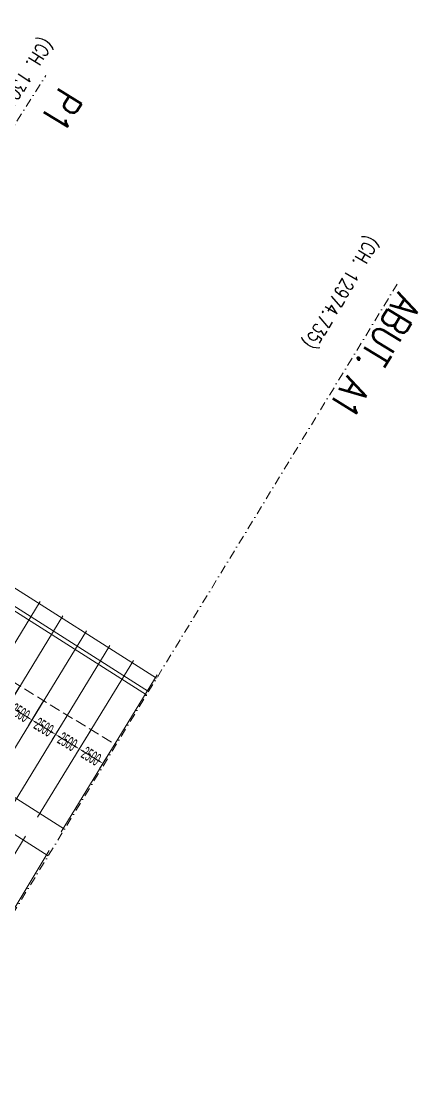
# Model space of a CAD drawing. Header units: millimetres. Extents: x 27228149 to 29012050, y 40856015 to 42918728.
# Drawn here: x 27837367 to 27873019, y 41890023 to 41986348 of the extents above; entities that cross this region are included whole.
import ezdxf
from ezdxf.enums import TextEntityAlignment as Align

# ---------------------------------------------------------------- set-up
doc = ezdxf.new("R2010")
doc.units = ezdxf.units.MM
doc.header["$LTSCALE"] = 0.05
doc.linetypes.add('DGN Style 3', pattern=[27349.722329, 19535.51595, -7814.20638])
doc.linetypes.add('DGN Style 4', pattern=[31276.361035, 15628.41276, -7814.20638, 19.535516, -7814.20638])
doc.layers.get('Defpoints').update_dxf_attribs({"lineweight": 0})
for name, color, linetype, lineweight in [('InnerEdge_NB', 7, 'Continuous', 0), ('InnerEdge_SB', 7, 'Continuous', 0), ('OuterEdge_SB', 7, 'Continuous', 0), ('PlacementCurve_SB', 1, 'DGN Style 3', 0), ('S-_ANOT----_A-', 7, 'Continuous', 0), ('S-_ANOTCHNG_T-', 7, 'Continuous', 13), ('S-_ANOTMTLE_A-', 4, 'Continuous', 40), ('S-_GRIDLINE_E- Adjusted', 6, 'DGN Style 4', 0), ('S-_SEG-----_E-NB', 3, 'Continuous', 13), ('S-_SEG-----_E-SB', 3, 'Continuous', 13), ('S-_WALLLBW-_E-', 40, 'Continuous', 13)]:
    doc.layers.add(name, color=color, linetype=linetype, lineweight=lineweight)
doc.styles.add('500T5', font='romans.shx', dxfattribs={"width": 0.8, "height": 2.5})
doc.styles.add('StyleWORKING', font='WORKING.shx')
doc.dimstyles.new('dim300', dxfattribs={"dimtxt": 750, "dimasz": 750, "dimexe": 375, "dimexo": 375, "dimgap": 375, "dimtad": 1, "dimdec": 0, "dimzin": 11, "dimdsep": 46, "dimtxsty": 'StyleWORKING', "dimsah": 1, "dimcen": 0.09, "dimclrd": 7, "dimclre": 7, "dimadec": 4, "dimazin": 3, "dimtfac": 1, "dimtdec": 0, "dimtmove": 0, "dimatfit": 3, "dimfxl": 1, "dimtolj": 1, "dimtzin": 0, "dimlwd": 0, "dimlwe": 0, "dimarcsym": 0})

# ---------------------------------------------------------------- blocks, each defined once
blk = doc.blocks.new('*D532')
at = {"layer": 'Defpoints', "color": 0, "linetype": 'Continuous', "transparency": 16777216}
for p in [(27837236, 41926570), (27836177, 41924838), (27839369, 41925266)]:
    blk.add_point(p, dxfattribs=at)
at = {"layer": 'S-_ANOT----_A-', "linetype": 'Continuous', "transparency": 16777216}
for p, q in [((27837176, 41926472), (27835877, 41924347)), ((27839309, 41925168), (27838010, 41923043))]:
    blk.add_line(p, q, dxfattribs=at)
at = {"layer": 'S-_ANOT----_A-', "color": 7, "linetype": 'Continuous', "lineweight": 0, "transparency": 16777216}
blk.add_line((27837917, 41923774), (27836569, 41924598), dxfattribs=at)
at = {"layer": 'S-_ANOT----_A-', "color": 7, "linetype": 'Continuous', "transparency": 16777216}
for points in [[(27836609, 41924663), (27836529, 41924532), (27836177, 41924838)], [(27837957, 41923839), (27837877, 41923708), (27838310, 41923534)]]:
    blk.add_solid(points, dxfattribs=at)
at = {"layer": 'S-_ANOT----_A-', "color": 0, "linetype": 'Continuous', "transparency": 16777216, "insert": (27837244, 41924187), "char_height": 1150, "attachment_point": 5, "rotation": 328.56773, "style": 'StyleWORKING'}
blk.add_mtext('\\A1;{\\W0.47826;\\C0;2500}', dxfattribs=at)
blk = doc.blocks.new('*D533')
at = {"layer": 'Defpoints', "color": 0, "linetype": 'Continuous', "transparency": 16777216}
for p in [(27839369, 41925266), (27841502, 41923963), (27838310, 41923534)]:
    blk.add_point(p, dxfattribs=at)
at = {"layer": 'S-_ANOT----_A-', "linetype": 'Continuous', "transparency": 16777216}
for p, q in [((27839309, 41925168), (27838010, 41923043)), ((27841442, 41923865), (27840143, 41921739))]:
    blk.add_line(p, q, dxfattribs=at)
at = {"layer": 'S-_ANOT----_A-', "color": 7, "linetype": 'Continuous', "lineweight": 0, "transparency": 16777216}
blk.add_line((27840051, 41922470), (27838702, 41923294), dxfattribs=at)
at = {"layer": 'S-_ANOT----_A-', "color": 7, "linetype": 'Continuous', "transparency": 16777216}
for points in [[(27838742, 41923359), (27838662, 41923229), (27838310, 41923534)], [(27840091, 41922535), (27840011, 41922405), (27840443, 41922230)]]:
    blk.add_solid(points, dxfattribs=at)
at = {"layer": 'S-_ANOT----_A-', "color": 0, "linetype": 'Continuous', "transparency": 16777216, "insert": (27839377, 41922883), "char_height": 1150, "attachment_point": 5, "rotation": 328.56773, "style": 'StyleWORKING'}
blk.add_mtext('\\A1;{\\W0.47826;\\C0;2500}', dxfattribs=at)
blk = doc.blocks.new('*D534')
at = {"layer": 'Defpoints', "color": 0, "linetype": 'Continuous', "transparency": 16777216}
for p in [(27841502, 41923963), (27843635, 41922659), (27840443, 41922230)]:
    blk.add_point(p, dxfattribs=at)
at = {"layer": 'S-_ANOT----_A-', "linetype": 'Continuous', "transparency": 16777216}
for p, q in [((27841442, 41923865), (27840143, 41921739)), ((27843575, 41922561), (27842276, 41920436))]:
    blk.add_line(p, q, dxfattribs=at)
at = {"layer": 'S-_ANOT----_A-', "color": 7, "linetype": 'Continuous', "lineweight": 0, "transparency": 16777216}
blk.add_line((27842184, 41921166), (27840836, 41921990), dxfattribs=at)
at = {"layer": 'S-_ANOT----_A-', "color": 7, "linetype": 'Continuous', "transparency": 16777216}
for points in [[(27840876, 41922056), (27840796, 41921925), (27840443, 41922230)], [(27842224, 41921232), (27842144, 41921101), (27842576, 41920926)]]:
    blk.add_solid(points, dxfattribs=at)
at = {"layer": 'S-_ANOT----_A-', "color": 0, "linetype": 'Continuous', "transparency": 16777216, "insert": (27841510, 41921579), "char_height": 1150, "attachment_point": 5, "rotation": 328.56773, "style": 'StyleWORKING'}
blk.add_mtext('\\A1;{\\W0.47826;\\C0;2500}', dxfattribs=at)
blk = doc.blocks.new('*D1140')
at = {"layer": 'Defpoints', "color": 0, "linetype": 'Continuous', "transparency": 16777216}
for p in [(27843635, 41922659), (27842576, 41920926), (27845768, 41921355)]:
    blk.add_point(p, dxfattribs=at)
at = {"layer": 'S-_ANOT----_A-', "linetype": 'Continuous', "transparency": 16777216}
for p, q in [((27843575, 41922561), (27842276, 41920436)), ((27845708, 41921257), (27844409, 41919132))]:
    blk.add_line(p, q, dxfattribs=at)
at = {"layer": 'S-_ANOT----_A-', "color": 7, "linetype": 'Continuous', "lineweight": 0, "transparency": 16777216}
blk.add_line((27844317, 41919863), (27842969, 41920686), dxfattribs=at)
at = {"layer": 'S-_ANOT----_A-', "color": 7, "linetype": 'Continuous', "transparency": 16777216}
for points in [[(27843009, 41920752), (27842929, 41920621), (27842576, 41920926)], [(27844357, 41919928), (27844277, 41919797), (27844709, 41919623)]]:
    blk.add_solid(points, dxfattribs=at)
at = {"layer": 'S-_ANOT----_A-', "color": 0, "linetype": 'Continuous', "transparency": 16777216, "insert": (27843643, 41920276), "char_height": 1150, "attachment_point": 5, "rotation": 328.56773, "style": 'StyleWORKING'}
blk.add_mtext('\\A1;{\\W0.47826;\\C0;2500}', dxfattribs=at)

msp = doc.modelspace()

# ---------------------------------------------------------------- linework, layer by layer
at = {"layer": 'InnerEdge_NB'}
msp.add_lwpolyline([(27283724.5, 42878514.7, -0.0568157), (27345588.8, 42682480.7), (27368075.3, 42566916.3, 0.0263705), (27393633.3, 42464653, 0.0426618), (27458420.2, 42303807.1, 0.1075608), (27699785.7, 42006839.6, 0.026969), (27783127.3, 41947329.2), (27839783.5, 41911319.6)], format="xyb", dxfattribs=at)
at = {"layer": 'InnerEdge_SB'}
msp.add_lwpolyline([(27841243.5, 41913709.3), (27784629.2, 41949692.3)], dxfattribs=at)
at = {"layer": 'OuterEdge_SB'}
msp.add_line((27848621.7, 41925786.1), (27792219.3, 41961634.3), dxfattribs=at)
at = {"layer": 'PlacementCurve_SB'}
msp.add_lwpolyline([(27305541.4, 42854039, -0.0482858), (27355899.2, 42684467.3), (27377998.9, 42570890.3, 0.0688708), (27467496.8, 42309348.2, 0.1110949), (27715510, 42007942.3, 0.028125), (27802629.8, 41947720.4), (27845874.9, 41921290)], format="xyb", dxfattribs=at)
at = {"layer": 'S-_GRIDLINE_E- Adjusted'}
for p, q in [((27799213.3, 41917993), (27839565.5, 41981481.9)), ((27826772.7, 41890023.4), (27871182.3, 41962713.5))]:
    msp.add_line(p, q, dxfattribs=at)
at = {"layer": 'S-_SEG-----_E-NB'}
for p, q in [((27830148.9, 41900507.5), (27837734.1, 41913096.1)), ((27832290.2, 41899217.3), (27839875.4, 41911805.9))]:
    msp.add_line(p, q, dxfattribs=at)
at = {"layer": 'S-_SEG-----_E-SB'}
for p, q in [((27830435.1, 41920083.7), (27839056.7, 41934190.2)), ((27832479.8, 41918788.8), (27841101.5, 41932895.2)), ((27834592.7, 41917452.1), (27843214.5, 41931558.5)), ((27836705.8, 41916115.3), (27845327.4, 41930221.8)), ((27838818.8, 41914778.5), (27847440.3, 41928885.1)), ((27840951.9, 41913474.8), (27849573.5, 41927581.4))]:
    msp.add_line(p, q, dxfattribs=at)
at = {"layer": 'S-_WALLLBW-_E-'}
for p, q in [((27849534.2, 41927279.7), (27793158, 41963111.2)), ((27848804.2, 41926084.8), (27792407.1, 41961929.7))]:
    msp.add_line(p, q, dxfattribs=at)

# ---------------------------------------------------------------- texts
at = {"layer": 'S-_ANOTCHNG_T-', "style": '500T5', "width": 0.8}
msp.add_text('(CH. 13012.529)', height=1250, rotation=237.5608, dxfattribs=at).set_placement((27840290.4, 41984330.1), align=Align.TOP_LEFT)
msp.add_text('(CH. 12974.735)', height=1250, rotation=239.183659, dxfattribs=at).set_placement((27868566.2, 41967169.4))
at = {"layer": 'S-_ANOTMTLE_A-', "linetype": 'Continuous', "style": '500T5', "width": 0.8}
for s, p in [('P1', (27842947.3, 41979238.8)), ('ABUT. A1', (27873420.9, 41960778))]:
    msp.add_text(s, height=2500, rotation=238.577384, dxfattribs=at).set_placement(p, align=Align.TOP_LEFT)

# ---------------------------------------------------------------- dimensions: what is measured, and where the dimension line sits
at = {"layer": 'S-_ANOT----_A-', "linetype": 'Continuous'}
for base, p1, p2, picture, middle in [((27836176.8, 41924837.5), (27839368.8, 41925266.4), (27837235.7, 41926570.1), '*D532', (27837244.1, 41924186.9)), ((27838309.9, 41923533.8), (27841502, 41923962.7), (27839368.8, 41925266.4), '*D533', (27839377.2, 41922883.1)), ((27840443, 41922230.1), (27843635.1, 41922658.9), (27841502, 41923962.7), '*D534', (27841510.3, 41921579.4)), ((27842576.2, 41920926.4), (27845768.2, 41921355.2), (27843635.1, 41922658.9), '*D1140', (27843643.5, 41920275.7))]:
    dim = msp.add_linear_dim(base=base, p1=p1, p2=p2, angle=148.567731, text='{\\W0.47826;\\C0;<>}', dimstyle='dim300', override={"dimscale": 1000, "dimtxt": 1.15, "dimasz": 0.46, "dimexe": 0.575, "dimexo": 0.115, "dimgap": 0.2875, "dimtad": 1, "dimtih": 0, "dimtoh": 0, "dimlfac": 1, "dimsah": 1, "dimcen": 0, "dimse1": 0, "dimse2": 0, "dimclre": 256, "dimclrt": 0, "dimtol": 0, "dimtfac": 1, "dimtofl": 0, "dimtmove": 2, "dimatfit": 3, "dimfrac": 0, "dimtolj": 1, "dimlwe": 65535}, dxfattribs=at)
    dim.commit()
    dim.dimension.update_dxf_attribs({"geometry": picture, "text_midpoint": middle, "dimtype": 160, "text_rotation": 328.567731})

doc.saveas('drawing.dxf')
